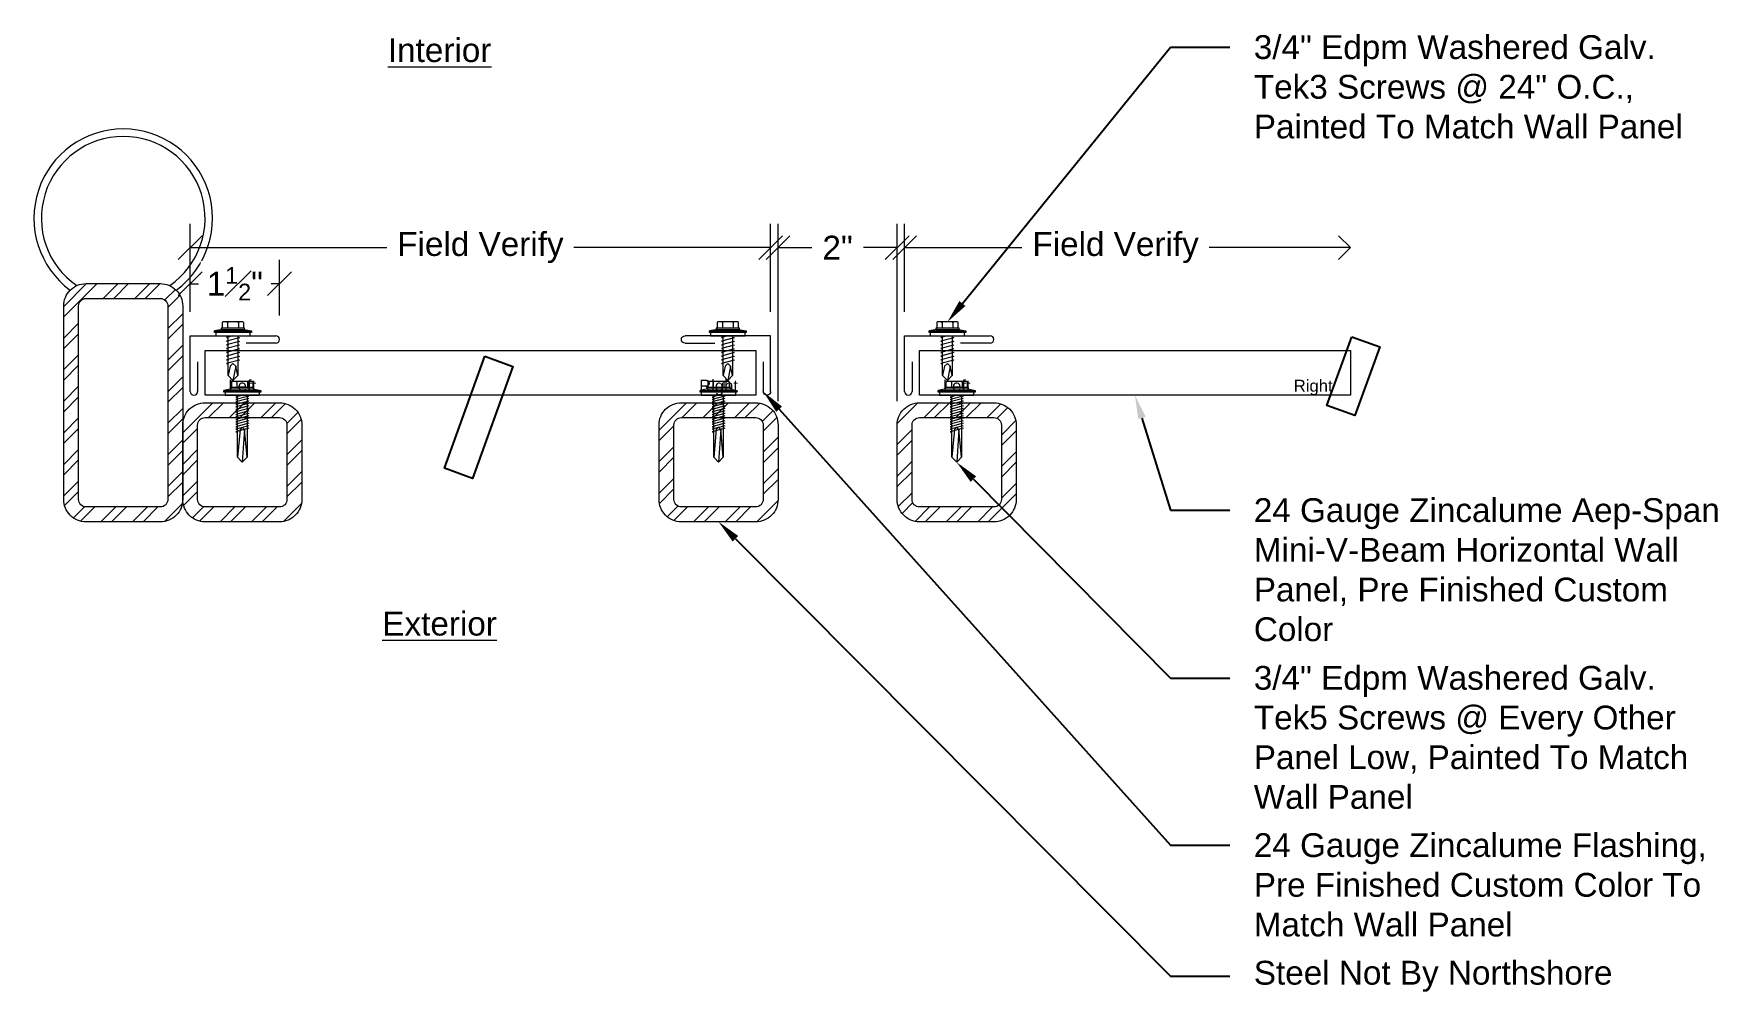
# Model space of a CAD drawing. Header units: inches. Extents: x 72.4 to 100.9, y 64.3 to 80.4.
import ezdxf
from ezdxf import colors
from ezdxf.entities.mleader import LeaderData, LeaderLine
from ezdxf.enums import TextEntityAlignment as Align
from ezdxf.math import Vec2, Vec3

# ---------------------------------------------------------------- set-up
doc = ezdxf.new("R2010")
doc.units = ezdxf.units.IN
doc.header["$LTSCALE"] = 0.25
doc.header["$MEASUREMENT"] = 0
doc.layers.get('Defpoints').update_dxf_attribs({"color": 3})
for name, color, linetype, lineweight in [('nsm-Call_Outs', 51, 'Continuous', 9), ('nsm-Det-By_Others', 8, 'Continuous', 0), ('nsm-Det-Dimensions', 51, 'Continuous', 9), ('nsm-Det-Hardware', 111, 'Continuous', 13), ('nsm-Det-Notes', 11, 'Continuous', 9), ('nsm-Det-Obj_01_Panels', 1, 'Continuous', 20), ('nsm-Det-Obj_02_Flashing', 2, 'Continuous', 18)]:
    doc.layers.add(name, color=color, linetype=linetype, lineweight=lineweight)
doc.styles.add('004 - NSSM - Standard', font='arial.ttf', dxfattribs={"height": 0.4})
doc.styles.add('3_0-0_TEXT', font='simplex.shx', dxfattribs={"width": 0.7, "height": 0.375})
doc.styles.get("Standard").update_dxf_attribs({"font": 'arial.ttf'})
doc.dimstyles.new('$$$FASTENER$$$', dxfattribs={"dimtxt": 0.375, "dimasz": 0, "dimexe": 0, "dimexo": 0, "dimgap": 0, "dimtad": 0, "dimtih": 1, "dimtoh": 1, "dimdec": 4, "dimzin": 3, "dimdsep": 46, "dimlunit": 4, "dimtxsty": '3_0-0_TEXT', "dimblk": 'NONE', "dimcen": 0, "dimclrd": 256, "dimclre": 256, "dimclrt": 256, "dimadec": 0, "dimazin": 0, "dimtfac": 0.375, "dimtdec": 4, "dimtofl": 0, "dimtmove": 1, "dimatfit": 3, "dimldrblk": 'NONE', "dimfxl": 1, "dimtolj": 1, "dimtzin": 0, "dimarcsym": 0})
doc.dimstyles.new('004 - NSSM - Standard', dxfattribs={"dimtxt": 0.4, "dimasz": 0.4, "dimexe": 0.4, "dimexo": 0.4, "dimgap": 0.4, "dimtad": 0, "dimtih": 1, "dimtoh": 1, "dimdec": 4, "dimzin": 3, "dimdsep": 46, "dimlunit": 4, "dimtxsty": '004 - NSSM - Standard', "dimblk": 'OBLIQUE', "dimcen": 0.4, "dimclrd": 51, "dimclre": 51, "dimclrt": 256, "dimadec": 0, "dimazin": 0, "dimtfac": 0.7, "dimtdec": 4, "dimtmove": 1, "dimatfit": 2, "dimfxl": 1, "dimtfill": 1, "dimtfillclr": 11, "dimfrac": 1, "dimtolj": 1, "dimtzin": 0, "dimlwd": 0, "dimlwe": 0, "dimarcsym": 0})

# ---------------------------------------------------------------- blocks, each defined once
blk = doc.blocks.new('*U5')
h = blk.add_hatch()
h.set_pattern_fill('ANSI32', color=256)
h.set_pattern_definition([(45, (-4, 6), (-0.265165, 0.265165), []), (45, (-3.82322, 6), (-0.265165, 0.265165), [])])
edge = h.paths.add_edge_path()
edge.add_line((0.375, 2), (1.625, 2))
edge.add_arc((1.625, 1.625), 0.375, 0, 90, ccw=False)
edge.add_line((2, 1.625), (2, 0.375))
edge.add_arc((1.625, 0.375), 0.375, -90, 0, ccw=False)
edge.add_line((1.625, 0), (0.375, 0))
edge.add_arc((0.375, 0.375), 0.375, 180, 270, ccw=False)
edge.add_line((0, 0.375), (0, 1.625))
edge.add_arc((0.375, 1.625), 0.375, 90, 180, ccw=False)
edge = h.paths.add_edge_path(flags=16)
edge.add_line((0.375, 1.75), (1.625, 1.75))
edge.add_arc((1.625, 1.625), 0.125, 0, 90, ccw=False)
edge.add_line((1.75, 1.625), (1.75, 0.375))
edge.add_arc((1.625, 0.375), 0.125, -90, 0, ccw=False)
edge.add_line((1.625, 0.25), (0.375, 0.25))
edge.add_arc((0.375, 0.375), 0.125, 180, 270, ccw=False)
edge.add_line((0.25, 0.375), (0.25, 1.625))
edge.add_arc((0.375, 1.625), 0.125, 90, 180, ccw=False)
for points in [[(0.375, 2), (1.625, 2, -0.414214), (2, 1.625), (2, 0.375, -0.414214), (1.625, 0), (0.375, 0, -0.414214), (0, 0.375), (0, 1.625, -0.414214)], [(0.375, 1.75), (1.625, 1.75, -0.414214), (1.75, 1.625), (1.75, 0.375, -0.414214), (1.625, 0.25), (0.375, 0.25, -0.414214), (0.25, 0.375), (0.25, 1.625, -0.414214)]]:
    blk.add_lwpolyline(points, format="xyb", close=True)
blk = doc.blocks.new('_None')
blk = doc.blocks.new('*U7')
h = blk.add_hatch()
h.set_pattern_fill('ANSI32', color=256)
h.set_pattern_definition([(45, (-4, 8), (-0.265165, 0.265165), []), (45, (-3.82322, 8), (-0.265165, 0.265165), [])])
edge = h.paths.add_edge_path()
edge.add_line((0.375, 4), (1.625, 4))
edge.add_arc((1.625, 3.625), 0.375, 0, 90, ccw=False)
edge.add_line((2, 3.625), (2, 0.375))
edge.add_arc((1.625, 0.375), 0.375, -90, 0, ccw=False)
edge.add_line((1.625, 0), (0.375, 0))
edge.add_arc((0.375, 0.375), 0.375, 180, 270, ccw=False)
edge.add_line((0, 0.375), (0, 3.625))
edge.add_arc((0.375, 3.625), 0.375, 90, 180, ccw=False)
edge = h.paths.add_edge_path(flags=16)
edge.add_line((0.375, 3.75), (1.625, 3.75))
edge.add_arc((1.625, 3.625), 0.125, 0, 90, ccw=False)
edge.add_line((1.75, 3.625), (1.75, 0.375))
edge.add_arc((1.625, 0.375), 0.125, -90, 0, ccw=False)
edge.add_line((1.625, 0.25), (0.375, 0.25))
edge.add_arc((0.375, 0.375), 0.125, 180, 270, ccw=False)
edge.add_line((0.25, 0.375), (0.25, 3.625))
edge.add_arc((0.375, 3.625), 0.125, 90, 180, ccw=False)
for points in [[(0.375, 4), (1.625, 4, -0.414214), (2, 3.625), (2, 0.375, -0.414214), (1.625, 0), (0.375, 0, -0.414214), (0, 0.375), (0, 3.625, -0.414214)], [(0.375, 3.75), (1.625, 3.75, -0.414214), (1.75, 3.625), (1.75, 0.375, -0.414214), (1.625, 0.25), (0.375, 0.25, -0.414214), (0.25, 0.375), (0.25, 3.625, -0.414214)]]:
    blk.add_lwpolyline(points, format="xyb", close=True)
blk = doc.blocks.new('_Oblique')
at = {"color": 0, "linetype": 'ByBlock', "lineweight": -2}
blk.add_line((-0.5, -0.5), (0.5, 0.5), dxfattribs=at)
blk = doc.blocks.new('*D8')
at = {"layer": 'Defpoints', "color": 0, "transparency": 16777216}
for p in [(84.738, 76.836), (74.988, 75.356), (84.738, 75.356)]:
    blk.add_point(p, dxfattribs=at)
at = {"layer": 'nsm-Det-Dimensions', "color": 51, "lineweight": 0, "transparency": 16777216}
for p, q in [((74.988, 75.756), (74.988, 77.236)), ((84.738, 75.756), (84.738, 77.236)), ((74.988, 76.836), (78.291, 76.836)), ((84.738, 76.836), (81.435, 76.836))]:
    blk.add_line(p, q, dxfattribs=at)
at = {"layer": 'nsm-Det-Dimensions', "color": 51, "lineweight": 0, "transparency": 16777216, "xscale": 0.4, "yscale": 0.4, "zscale": 0.4, "rotation": 180}
blk.add_blockref('_Oblique', (74.988, 76.836), dxfattribs=at)
at = {"layer": 'nsm-Det-Dimensions', "color": 51, "lineweight": 0, "transparency": 16777216, "xscale": 0.4, "yscale": 0.4, "zscale": 0.4}
blk.add_blockref('_Oblique', (84.738, 76.836), dxfattribs=at)
at = {"layer": 'nsm-Det-Dimensions', "transparency": 16777216, "insert": (79.863, 76.836), "char_height": 0.4, "attachment_point": 5, "style": '004 - NSSM - Standard', "bg_fill": 3, "box_fill_scale": 1.25, "bg_fill_color": 256, "bg_fill_true_color": 13158600, "bg_fill_transparency": 0}
blk.add_mtext('\\A1;Field Verify', dxfattribs=at)
blk = doc.blocks.new('*D9')
at = {"layer": 'Defpoints', "color": 0, "transparency": 16777216}
for p in [(86.863, 76.836), (84.863, 73.856), (86.863, 73.856)]:
    blk.add_point(p, dxfattribs=at)
at = {"layer": 'nsm-Det-Dimensions', "color": 51, "lineweight": 0, "transparency": 16777216}
for p, q in [((84.863, 74.256), (84.863, 77.236)), ((86.863, 74.256), (86.863, 77.236)), ((84.863, 76.836), (85.43, 76.836)), ((86.863, 76.836), (86.297, 76.836))]:
    blk.add_line(p, q, dxfattribs=at)
at = {"layer": 'nsm-Det-Dimensions', "color": 51, "lineweight": 0, "transparency": 16777216, "xscale": 0.4, "yscale": 0.4, "zscale": 0.4, "rotation": 180}
blk.add_blockref('_Oblique', (84.863, 76.836), dxfattribs=at)
at = {"layer": 'nsm-Det-Dimensions', "color": 51, "lineweight": 0, "transparency": 16777216, "xscale": 0.4, "yscale": 0.4, "zscale": 0.4}
blk.add_blockref('_Oblique', (86.863, 76.836), dxfattribs=at)
at = {"layer": 'nsm-Det-Dimensions', "transparency": 16777216, "insert": (85.863, 76.836), "char_height": 0.4, "attachment_point": 5, "style": '004 - NSSM - Standard', "bg_fill": 3, "box_fill_scale": 1.25, "bg_fill_color": 256, "bg_fill_true_color": 13158600, "bg_fill_transparency": 0}
blk.add_mtext('\\A1;2"', dxfattribs=at)
blk = doc.blocks.new('_Open90')
at = {"color": 0, "linetype": 'ByBlock', "lineweight": -2}
for p, q in [((0, 0), (-1, 0)), ((-0.5, 0.5), (0, 0)), ((0, 0), (-0.5, -0.5))]:
    blk.add_line(p, q, dxfattribs=at)
blk = doc.blocks.new('*D10')
at = {"layer": 'Defpoints', "color": 0, "transparency": 16777216}
for p in [(94.476, 76.836), (86.988, 75.356), (94.476, 75.106)]:
    blk.add_point(p, dxfattribs=at)
at = {"layer": 'nsm-Det-Dimensions', "color": 51, "lineweight": 0, "transparency": 16777216}
for p, q in [((86.988, 75.756), (86.988, 77.236)), ((86.988, 76.836), (88.96, 76.836)), ((94.076, 76.836), (92.104, 76.836))]:
    blk.add_line(p, q, dxfattribs=at)
at = {"layer": 'nsm-Det-Dimensions', "color": 51, "lineweight": 0, "transparency": 16777216, "xscale": 0.4, "yscale": 0.4, "zscale": 0.4, "rotation": 180}
blk.add_blockref('_Oblique', (86.988, 76.836), dxfattribs=at)
at = {"layer": 'nsm-Det-Dimensions', "color": 51, "lineweight": 0, "transparency": 16777216, "xscale": 0.4, "yscale": 0.4, "zscale": 0.4}
blk.add_blockref('_Open90', (94.476, 76.836), dxfattribs=at)
at = {"layer": 'nsm-Det-Dimensions', "transparency": 16777216, "insert": (90.532, 76.836), "char_height": 0.4, "attachment_point": 5, "style": '004 - NSSM - Standard', "bg_fill": 3, "box_fill_scale": 1.25, "bg_fill_color": 256, "bg_fill_true_color": 13158600, "bg_fill_transparency": 0}
blk.add_mtext('\\A1;Field Verify', dxfattribs=at)
blk = doc.blocks.new('*U12')
blk.add_wipeout([(0.501, 4), (0.501, 2), (0, 2), (0, 4)])
at = {"layer": 'Defpoints', "transparency": 33554457}
blk.add_lwpolyline([(0, 4), (0.501, 4), (0.501, 2), (0, 2)], close=True, dxfattribs=at)
blk = doc.blocks.new('*U17')
blk.add_wipeout([(0.501, 4.351), (0.501, 3.123), (0, 3.123), (0, 4.351)])
at = {"layer": 'Defpoints', "transparency": 33554457}
blk.add_lwpolyline([(0, 4.351), (0.501, 4.351), (0.501, 3.123), (0, 3.123)], close=True, dxfattribs=at)
blk = doc.blocks.new('*U13')
blk.add_lwpolyline([(0.75, 0), (0.75, -9.25), (0, -9.25), (0, 0), (0.75, 0)])
at = {"layer": 'Defpoints'}
for s, p in [('Left', (0, -0.625)), ('Right', (0, -8.625))]:
    blk.add_text(s, height=0.2, rotation=270, dxfattribs=at).set_placement(p, align=Align.BOTTOM_CENTER)
blk = doc.blocks.new('*U15')
for p, q in [((0, -0.9375), (0, 0)), ((0, 0), (1.4375, 0)), ((1.4375, -0.125), (0.9375, -0.125)), ((0.125, -0.4375), (0.125, -0.9375))]:
    blk.add_line(p, q)
for centre, start, end in [((1.4375, -0.0625), 270, 90), ((0.0625, -0.9375), 180, 0)]:
    blk.add_arc(centre, 0.0625, start, end)
blk = doc.blocks.new('*U16')
blk.add_lwpolyline([(0.75, 0), (0.75, -7.238), (0, -7.238), (0, 0), (0.75, 0)])
at = {"layer": 'Defpoints'}
for s, p in [('Left', (0, -0.625)), ('Right', (0, -6.613))]:
    blk.add_text(s, height=0.2, rotation=270, dxfattribs=at).set_placement(p, align=Align.BOTTOM_CENTER)
blk = doc.blocks.new('*D18')
at = {"layer": 'Defpoints', "color": 0, "transparency": 16777216}
for p in [(76.488, 76.23), (74.988, 75.356), (76.488, 75.294)]:
    blk.add_point(p, dxfattribs=at)
at = {"layer": 'nsm-Det-Dimensions', "color": 51, "lineweight": 0, "transparency": 16777216}
for p, q in [((74.988, 75.756), (74.988, 76.63)), ((76.488, 75.694), (76.488, 76.63)), ((74.988, 76.23), (75.127, 76.23)), ((76.488, 76.23), (76.35, 76.23))]:
    blk.add_line(p, q, dxfattribs=at)
at = {"layer": 'nsm-Det-Dimensions', "transparency": 16777216, "insert": (75.738, 76.23), "char_height": 0.4, "attachment_point": 5, "style": '004 - NSSM - Standard', "bg_fill": 3, "box_fill_scale": 1.25, "bg_fill_color": 256, "bg_fill_true_color": 13158600, "bg_fill_transparency": 0}
blk.add_mtext('\\A1;1{\\H0.700000x;\\S1#2;}"', dxfattribs=at)
at = {"layer": 'nsm-Det-Dimensions', "color": 51, "lineweight": 0, "transparency": 16777216, "xscale": 0.4, "yscale": 0.4, "zscale": 0.4, "rotation": 180}
blk.add_blockref('_Oblique', (74.988, 76.23), dxfattribs=at)
at = {"layer": 'nsm-Det-Dimensions', "color": 51, "lineweight": 0, "transparency": 16777216, "xscale": 0.4, "yscale": 0.4, "zscale": 0.4}
blk.add_blockref('_Oblique', (76.488, 76.23), dxfattribs=at)
blk = doc.blocks.new('*U19')
for p, q in [((-0.054, 0.185), (-0.028, 0.309)), ((-0.167, 0.09), (-0.077, 0.09)), ((-0.167, -0.09), (-0.077, -0.09)), ((-0.054, -0.184), (-0.028, -0.309))]:
    blk.add_line(p, q)
for points in [[(-0.028, -0.309), (-0.028, 0.309), (0, 0.309), (0, -0.309)], [(-0.054, 0.196), (-0.077, 0.196), (-0.077, -0.196), (-0.054, -0.196)]]:
    blk.add_lwpolyline(points, close=True)
blk.add_lwpolyline([(0, -0.29), (0.052, -0.29), (0.052, 0.29), (0, 0.29)])
for points in [[(-0.077, 0.181), (-0.167, 0.181, 0.414214), (-0.179, 0.168), (-0.179, -0.168, 0.414214), (-0.167, -0.18), (-0.077, -0.18)], [(-0.179, 0.103, 0.414214), (-0.167, 0.09, 0.414214), (-0.179, 0.078)], [(-0.179, -0.078, 0.414214), (-0.167, -0.09, 0.414214), (-0.179, -0.103)]]:
    blk.add_lwpolyline(points, format="xyb")
for points in [[(0.052, 0.08), (1.094, 0.08), (1.177, 0), (1.094, -0.08), (0.052, -0.08), (0.052, 0.08)], [(1.094, 0.08), (0.628, 0.038), (0.59, 0), (0.628, -0.038), (1.094, -0.08)], [(0.628, 0.038), (1.177, 0)]]:
    blk.add_leader(points, dimstyle='$$$FASTENER$$$')
at = {"has_arrowhead": 0}
for points in [[(0.057, 0.08), (0.064, 0.108), (0.122, -0.108), (0.13, -0.08)], [(0.099, 0.08), (0.106, 0.108), (0.164, -0.108), (0.171, -0.08)], [(0.14, 0.08), (0.148, 0.108), (0.206, -0.108), (0.213, -0.08)], [(0.182, 0.08), (0.189, 0.108), (0.247, -0.108), (0.255, -0.08)], [(0.224, 0.08), (0.231, 0.108), (0.289, -0.108), (0.296, -0.08)], [(0.265, 0.08), (0.273, 0.108), (0.331, -0.108), (0.338, -0.08)], [(0.307, 0.08), (0.314, 0.108), (0.372, -0.108), (0.38, -0.08)], [(0.349, 0.08), (0.356, 0.108), (0.414, -0.108), (0.421, -0.08)], [(0.39, 0.08), (0.398, 0.108), (0.456, -0.108), (0.463, -0.08)], [(0.432, 0.08), (0.439, 0.108), (0.497, -0.108), (0.505, -0.08)], [(0.474, 0.08), (0.481, 0.108), (0.539, -0.108), (0.546, -0.08)], [(0.515, 0.08), (0.523, 0.108), (0.581, -0.108), (0.588, -0.08)], [(0.557, 0.08), (0.564, 0.108), (0.622, -0.108), (0.63, -0.08)], [(0.599, 0.08), (0.606, 0.108), (0.664, -0.108), (0.671, -0.08)], [(0.052, 0), (0.081, -0.108), (0.088, -0.08)]]:
    blk.add_leader(points, dimstyle='$$$FASTENER$$$', dxfattribs=at)
blk = doc.blocks.new('*U20')
for p, q in [((-0.054, 0.185), (-0.028, 0.309)), ((-0.167, 0.09), (-0.077, 0.09)), ((-0.167, -0.09), (-0.077, -0.09)), ((-0.054, -0.175), (-0.028, -0.309))]:
    blk.add_line(p, q)
for points in [[(-0.028, -0.309), (-0.028, 0.309), (0, 0.309), (0, -0.309)], [(-0.054, 0.196), (-0.077, 0.196), (-0.077, -0.196), (-0.054, -0.196)]]:
    blk.add_lwpolyline(points, close=True)
blk.add_lwpolyline([(0, -0.29), (0.052, -0.29), (0.052, 0.29), (0, 0.29)])
for points in [[(-0.077, 0.18), (-0.167, 0.18, 0.414214), (-0.179, 0.168), (-0.179, -0.168, 0.414214), (-0.167, -0.18), (-0.077, -0.18)], [(-0.179, 0.103, 0.414214), (-0.167, 0.09, 0.414214), (-0.179, 0.078)], [(-0.179, -0.078, 0.414214), (-0.167, -0.09, 0.414214), (-0.179, -0.103)]]:
    blk.add_lwpolyline(points, format="xyb")
for points in [[(0.052, 0.08), (0.719, 0.08), (0.802, 0), (0.719, -0.08), (0.052, -0.08), (0.052, 0.08)], [(0.719, 0.08), (0.562, 0.046), (0.516, 0), (0.562, -0.046), (0.719, -0.08)], [(0.562, 0.046), (0.802, 0)]]:
    blk.add_leader(points, dimstyle='$$$FASTENER$$$')
at = {"has_arrowhead": 0}
for points in [[(0.078, 0.08), (0.085, 0.108), (0.143, -0.108), (0.151, -0.08)], [(0.14, 0.08), (0.148, 0.108), (0.206, -0.108), (0.213, -0.08)], [(0.203, 0.08), (0.21, 0.108), (0.268, -0.108), (0.276, -0.08)], [(0.265, 0.08), (0.273, 0.108), (0.331, -0.108), (0.338, -0.08)], [(0.328, 0.08), (0.335, 0.108), (0.393, -0.108), (0.401, -0.08)], [(0.39, 0.08), (0.398, 0.108), (0.456, -0.108), (0.463, -0.08)], [(0.453, 0.08), (0.46, 0.108), (0.518, -0.108), (0.526, -0.08)], [(0.052, 0), (0.081, -0.108), (0.088, -0.08)]]:
    blk.add_leader(points, dimstyle='$$$FASTENER$$$', dxfattribs=at)

msp = doc.modelspace()

# ---------------------------------------------------------------- linework, layer by layer
at = {"layer": 'nsm-Det-By_Others'}
for radius, start, end in [(1.5, 306.401742, 233.598258), (1.375, 304.61958, 235.38042)]:
    msp.add_arc((73.86335, 77.32882), radius, start, end, dxfattribs=at)

# ---------------------------------------------------------------- block references
at = {"rotation": 340.1315007257424}
msp.add_blockref('*U12', (78.57742, 71.24857), dxfattribs=at)
at = {"layer": 'nsm-Det-By_Others'}
for name, p in [('*U7', (72.86335, 72.23134)), ('*U5', (74.86335, 72.23134)), ('*U5', (82.86335, 72.23134)), ('*U5', (86.86335, 72.23134))]:
    msp.add_blockref(name, p, dxfattribs=at)
at = {"layer": 'nsm-Det-Hardware', "rotation": 270}
for p in [(75.86335, 74.40796), (83.86335, 74.40796), (87.86335, 74.40796)]:
    msp.add_blockref('*U19', p, dxfattribs=at)

# ---------------------------------------------------------------- texts
at = {"layer": 'nsm-Det-Notes', "char_height": 0.4, "width": 6.3017465, "attachment_point": 5, "style": '004 - NSSM - Standard'}
for s, insert in [('{\\LInterior}', (79.17787, 80.15052)), ('{\\LExterior}', (79.17787, 70.51765))]:
    msp.add_mtext(s, dxfattribs=dict(at, insert=insert))

# ---------------------------------------------------------------- leaders
at = {"layer": 'nsm-Call_Outs'}
ml = msp.add_multileader_mtext('Standard', dxfattribs=at)
ml.set_content('\\A1;3/4" Edpm Washered Galv. Tek5 Screws @ Every Other Panel Low, Painted To Match Wall Panel', color=256, style='004 - NSSM - Standard')
ml.set_leader_properties(color=51)
ml.build(insert=Vec2(0, 0))
ml.multileader.update_dxf_attribs({"dogleg_length": 1, "arrow_head_size": 0.4})
ctx = ml.context
ctx.base_point, ctx.char_height, ctx.arrow_head_size, ctx.landing_gap_size, ctx.plane_origin = Vec3(92.45391, 69.60736), 0.4, 0.4, 0.4, Vec3(87.86335, 73.23134)
notes = []
notes.append((ctx, [(0, (1, 1, 0), (91.45391, 69.60736), (1, 0), 1, [(0, [(87.86335, 73.23134)], 0, [])])]))
ctx.mtext.insert, ctx.mtext.width, ctx.mtext.flow_direction = Vec3(92.85391, 69.81063), 8, 5
ml = msp.add_multileader_mtext('Standard', dxfattribs=at)
ml.set_content('Steel Not By Northshore', color=256, style='004 - NSSM - Standard')
ml.set_leader_properties(color=51)
ml.build(insert=Vec2(0, 0))
ml.multileader.update_dxf_attribs({"dogleg_length": 1, "arrow_head_size": 0.4})
ctx = ml.context
ctx.base_point, ctx.char_height, ctx.arrow_head_size, ctx.landing_gap_size, ctx.plane_origin = Vec3(92.45391, 64.59872), 0.4, 0.4, 0.4, Vec3(83.86335, 72.23134)
notes.append((ctx, [(0, (1, 1, 0), (91.45391, 64.59872), (1, 0), 1, [(0, [(83.86335, 72.23134)], 0, [])])]))
ctx.mtext.insert, ctx.mtext.width, ctx.mtext.flow_direction = Vec3(92.85391, 64.85752), 8, 5
for ctx, leaders in notes:
    for number, flags, end, landing, length, lines in leaders:
        leader = LeaderData()
        leader.index, (leader.has_last_leader_line, leader.has_dogleg_vector, leader.attachment_direction) = number, flags
        leader.last_leader_point, leader.dogleg_vector, leader.dogleg_length = Vec3(end), Vec3(landing), length
        for number, points, colour, breaks in lines:
            line = LeaderLine()
            line.index, line.vertices, line.color, line.breaks = number, Vec3.list(points), colors.encode_raw_color(colour), breaks
            leader.lines.append(line)
        ctx.leaders.append(leader)

# ---------------------------------------------------------------- next in the draw order: block references
at = {"layer": 'nsm-Det-Obj_01_Panels', "rotation": 90.00000000000001}
msp.add_blockref('*U13', (75.23835, 74.35634), dxfattribs=at)

# ---------------------------------------------------------------- next in the draw order: dimensions: what is measured, and where the dimension line sits
at = {"layer": 'nsm-Det-Dimensions'}
dim = msp.add_linear_dim(base=(84.73835, 76.83617), p1=(74.98835, 75.35634), p2=(84.73835, 75.35634), text='Field Verify', dimstyle='004 - NSSM - Standard', override={"dimgap": 0.2}, dxfattribs=at)
dim.commit()
dim.dimension.update_dxf_attribs({"geometry": '*D8', "text_midpoint": (79.86335, 76.83617)})

# ---------------------------------------------------------------- next in the draw order: block references
at = {"layer": 'nsm-Det-Hardware', "rotation": 270}
for p in [(75.7071, 75.40796), (84.0196, 75.40796)]:
    msp.add_blockref('*U20', p, dxfattribs=at)
at = {"layer": 'nsm-Det-Obj_02_Flashing'}
msp.add_blockref('*U15', (74.98835, 75.35634), dxfattribs=at)

# ---------------------------------------------------------------- next in the draw order: dimensions: what is measured, and where the dimension line sits
at = {"layer": 'nsm-Det-Dimensions'}
dim = msp.add_linear_dim(base=(86.86335, 76.83617), p1=(84.86335, 73.85634), p2=(86.86335, 73.85634), dimstyle='004 - NSSM - Standard', override={"dimgap": 0.2}, dxfattribs=at)
dim.commit()
dim.dimension.update_dxf_attribs({"geometry": '*D9', "text_midpoint": (85.86335, 76.83617)})

# ---------------------------------------------------------------- next in the draw order: block references
at = {"layer": 'nsm-Det-Obj_02_Flashing', "xscale": -1}
msp.add_blockref('*U15', (84.73835, 75.35634), dxfattribs=at)

# ---------------------------------------------------------------- next in the draw order: dimensions: what is measured, and where the dimension line sits
at = {"layer": 'nsm-Det-Dimensions'}
dim = msp.add_linear_dim(base=(94.47636, 76.83617), p1=(86.98835, 75.35634), p2=(94.47636, 75.10634), text='Field Verify', dimstyle='004 - NSSM - Standard', override={"dimgap": 0.2, "dimblk1": 'Oblique', "dimblk2": 'Open90', "dimsah": 1, "dimse2": 1}, dxfattribs=at)
dim.commit()
dim.dimension.update_dxf_attribs({"geometry": '*D10', "text_midpoint": (90.53235, 76.83617)})
dim = msp.add_linear_dim(base=(76.48835, 76.22991), p1=(74.98835, 75.35634), p2=(76.48835, 75.29384), dimstyle='004 - NSSM - Standard', override={"dimgap": 0.2}, dxfattribs=at)
dim.commit()
dim.dimension.update_dxf_attribs({"geometry": '*D18', "text_midpoint": (75.73835, 76.22991), "dimtype": 128})

# ---------------------------------------------------------------- next in the draw order: block references
at = {"rotation": 340.1315007257424}
msp.add_blockref('*U17', (93.01948, 71.24799), dxfattribs=at)
at = {"layer": 'nsm-Det-Hardware', "rotation": 270}
msp.add_blockref('*U20', (87.7071, 75.40796), dxfattribs=at)
at = {"layer": 'nsm-Det-Obj_02_Flashing'}
msp.add_blockref('*U15', (86.98835, 75.35634), dxfattribs=at)

# ---------------------------------------------------------------- next in the draw order: leaders
at = {"layer": 'nsm-Call_Outs'}
ml = msp.add_multileader_mtext('Standard', dxfattribs=at)
ml.set_content('\\A1;3/4" Edpm Washered Galv. Tek3 Screws @ 24" O.C., Painted To Match Wall Panel', color=256, style='004 - NSSM - Standard')
ml.set_leader_properties(color=51)
ml.build(insert=Vec2(0, 0))
ml.multileader.update_dxf_attribs({"dogleg_length": 1, "arrow_head_size": 0.4})
ctx = ml.context
ctx.base_point, ctx.char_height, ctx.arrow_head_size, ctx.landing_gap_size, ctx.plane_origin = Vec3(92.45391, 80.20072), 0.4, 0.4, 0.4, Vec3(87.7071, 75.58697)
notes = []
notes.append((ctx, [(0, (1, 1, 0), (91.45391, 80.20072), (1, 0), 1, [(0, [(87.7071, 75.58697)], 0, [])])]))
ctx.mtext.insert, ctx.mtext.width, ctx.mtext.flow_direction = Vec3(92.85391, 80.40399), 8, 5
for ctx, leaders in notes:
    for number, flags, end, landing, length, lines in leaders:
        leader = LeaderData()
        leader.index, (leader.has_last_leader_line, leader.has_dogleg_vector, leader.attachment_direction) = number, flags
        leader.last_leader_point, leader.dogleg_vector, leader.dogleg_length = Vec3(end), Vec3(landing), length
        for number, points, colour, breaks in lines:
            line = LeaderLine()
            line.index, line.vertices, line.color, line.breaks = number, Vec3.list(points), colors.encode_raw_color(colour), breaks
            leader.lines.append(line)
        ctx.leaders.append(leader)

# ---------------------------------------------------------------- next in the draw order: block references
at = {"layer": 'nsm-Det-Obj_01_Panels', "rotation": 90.00000000000001}
msp.add_blockref('*U16', (87.23835, 74.35634), dxfattribs=at)

# ---------------------------------------------------------------- next in the draw order: leaders
at = {"layer": 'nsm-Call_Outs'}
ml = msp.add_multileader_mtext('Standard', dxfattribs=at)
ml.set_content('24 Gauge Zincalume Flashing, Pre Finished Custom Color To Match Wall Panel', color=256, style='004 - NSSM - Standard')
ml.set_leader_properties(color=51)
ml.build(insert=Vec2(0, 0))
ml.multileader.update_dxf_attribs({"dogleg_length": 1, "arrow_head_size": 0.4})
ctx = ml.context
ctx.base_point, ctx.char_height, ctx.arrow_head_size, ctx.landing_gap_size, ctx.plane_origin = Vec3(92.45391, 66.7972), 0.4, 0.4, 0.4, Vec3(84.61335, 74.41884)
notes = []
notes.append((ctx, [(0, (1, 1, 0), (91.45391, 66.7972), (1, 0), 1, [(0, [(84.61335, 74.41884)], 0, [])])]))
ctx.mtext.insert, ctx.mtext.width, ctx.mtext.flow_direction = Vec3(92.85391, 67.00047), 8, 5
ml = msp.add_multileader_mtext('Standard', dxfattribs=at)
ml.set_content('24 Gauge Zincalume Aep-Span Mini-V-Beam Horizontal Wall Panel, Pre Finished Custom Color', color=256, style='004 - NSSM - Standard')
ml.set_leader_properties(color=51)
ml.build(insert=Vec2(0, 0))
ml.multileader.update_dxf_attribs({"dogleg_length": 1, "arrow_head_size": 0.4})
ctx = ml.context
ctx.base_point, ctx.char_height, ctx.arrow_head_size, ctx.landing_gap_size, ctx.plane_origin = Vec3(92.45391, 72.42393), 0.4, 0.4, 0.4, Vec3(90.85735, 74.35634)
notes.append((ctx, [(0, (1, 1, 0), (91.45391, 72.42393), (1, 0), 1, [(0, [(90.85735, 74.35634)], 0, [])])]))
ctx.mtext.insert, ctx.mtext.width, ctx.mtext.flow_direction = Vec3(92.85391, 72.62734), 8, 5
for ctx, leaders in notes:
    for number, flags, end, landing, length, lines in leaders:
        leader = LeaderData()
        leader.index, (leader.has_last_leader_line, leader.has_dogleg_vector, leader.attachment_direction) = number, flags
        leader.last_leader_point, leader.dogleg_vector, leader.dogleg_length = Vec3(end), Vec3(landing), length
        for number, points, colour, breaks in lines:
            line = LeaderLine()
            line.index, line.vertices, line.color, line.breaks = number, Vec3.list(points), colors.encode_raw_color(colour), breaks
            leader.lines.append(line)
        ctx.leaders.append(leader)

doc.saveas('drawing.dxf')
